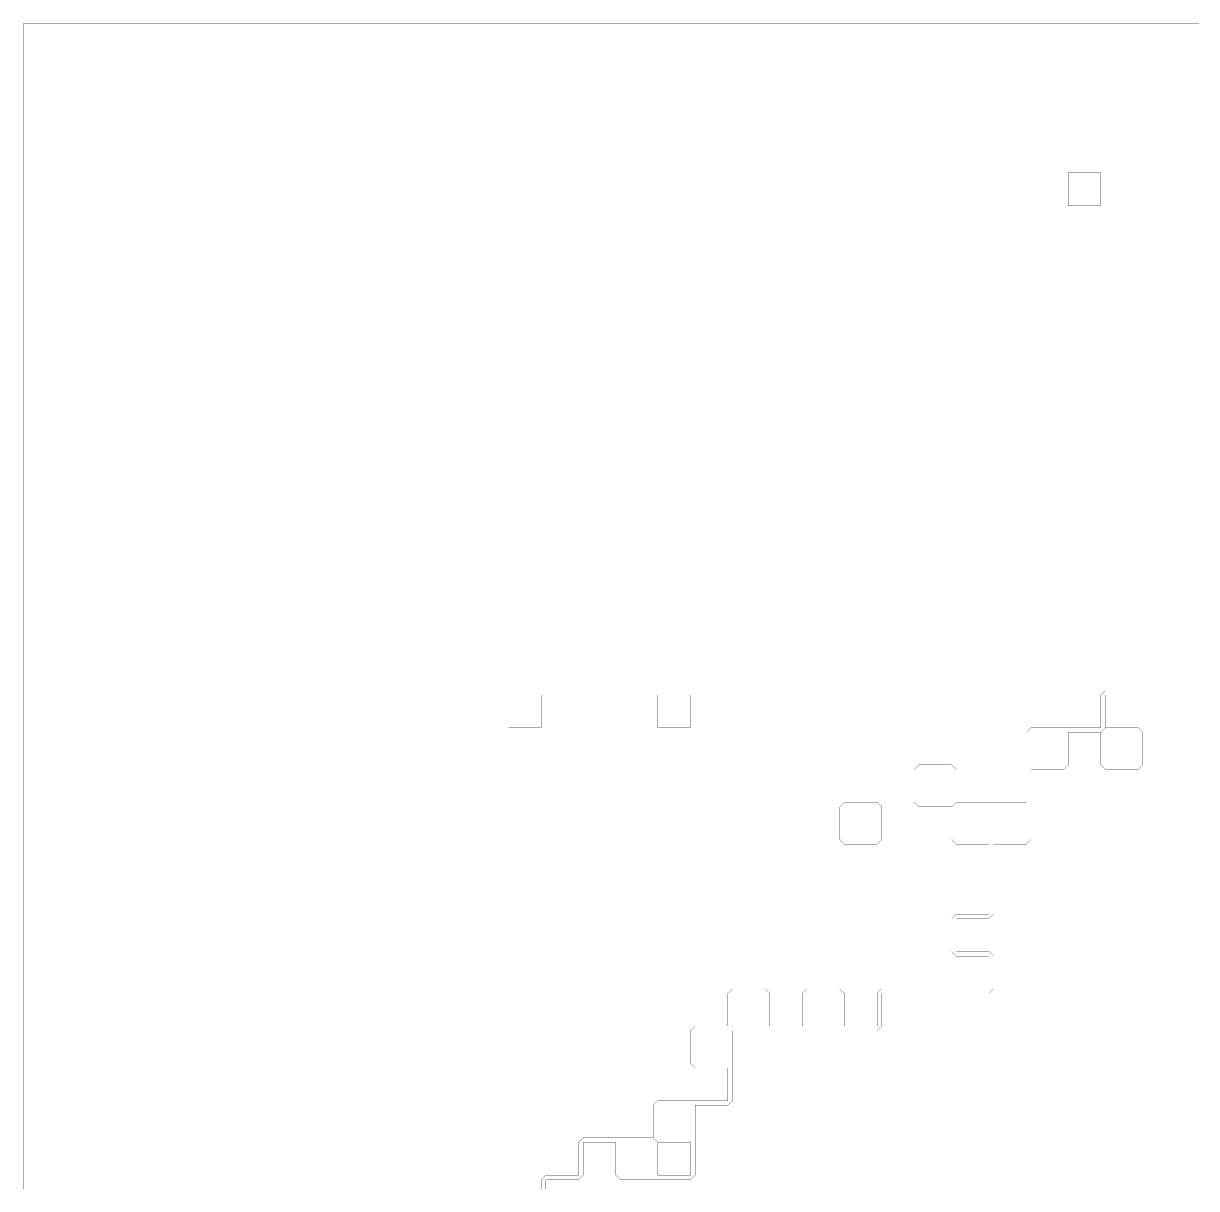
# Model space of a CAD drawing. Header units: metres. Extents: x 0 to 4990, y -4990 to 0.
# Drawn here: x 0 to 2456, y -2440 to 0 of the extents above; entities that cross this region are included whole.
import ezdxf

# ---------------------------------------------------------------- set-up
doc = ezdxf.new("R2010")
doc.units = ezdxf.units.M
for name, color, linetype in [('conductor', 1, 'Continuous'), ('dielectric', 8, 'Continuous'), ('substrate', 5, 'Continuous')]:
    doc.layers.add(name, color=color, linetype=linetype)

msp = doc.modelspace()

# ---------------------------------------------------------------- linework, layer by layer
at = {"layer": 'conductor', "const_width": 0.5}
msp.add_lwpolyline([(2460.9375, -1406.25), (2451.171875, -1406.25), (2441.40625, -1406.25), (2431.640625, -1406.25), (2421.875, -1406.25), (2412.109375, -1406.25), (2402.34375, -1406.25), (2392.578125, -1406.25), (2382.8125, -1406.25), (2373.046875, -1406.25), (2363.28125, -1406.25), (2353.515625, -1406.25), (2343.75, -1406.25), (2333.984375, -1406.25), (2324.21875, -1406.25), (2314.453125, -1406.25), (2304.6875, -1406.25), (2294.921875, -1406.25), (2285.15625, -1406.25), (2275.390625, -1406.25), (2265.625, -1406.25), (2265.625, -1416.015625), (2265.625, -1425.78125), (2265.625, -1435.546875), (2265.625, -1445.3125), (2265.625, -1455.078125), (2265.625, -1464.84375), (2265.625, -1474.609375), (2255.859375, -1484.375), (2246.09375, -1484.375), (2236.328125, -1484.375), (2226.5625, -1484.375), (2216.796875, -1484.375), (2207.03125, -1484.375), (2197.265625, -1484.375), (2187.5, -1484.375), (2187.5, -1494.140625), (2187.5, -1503.90625), (2187.5, -1513.671875), (2187.5, -1523.4375), (2187.5, -1533.203125), (2187.5, -1542.96875), (2187.5, -1552.734375), (2177.734375, -1562.5), (2167.96875, -1562.5), (2158.203125, -1562.5), (2148.4375, -1562.5), (2138.671875, -1562.5), (2128.90625, -1562.5), (2119.140625, -1562.5), (2109.375, -1562.5), (2109.375, -1572.265625), (2109.375, -1582.03125), (2109.375, -1591.796875), (2109.375, -1601.5625), (2109.375, -1611.328125), (2109.375, -1621.09375), (2109.375, -1630.859375), (2109.375, -1640.625), (2109.375, -1650.390625), (2109.375, -1660.15625), (2109.375, -1669.921875), (2109.375, -1679.6875), (2109.375, -1689.453125), (2109.375, -1699.21875), (2109.375, -1708.984375), (2099.609375, -1718.75), (2089.84375, -1718.75), (2080.078125, -1718.75), (2070.3125, -1718.75), (2060.546875, -1718.75), (2050.78125, -1718.75), (2041.015625, -1718.75), (2031.25, -1718.75), (2031.25, -1728.515625), (2031.25, -1738.28125), (2031.25, -1748.046875), (2031.25, -1757.8125), (2031.25, -1767.578125), (2031.25, -1777.34375), (2031.25, -1787.109375), (2031.25, -1796.875), (2031.25, -1806.640625), (2031.25, -1816.40625), (2031.25, -1826.171875), (2031.25, -1835.9375), (2031.25, -1845.703125), (2031.25, -1855.46875), (2031.25, -1865.234375), (2021.484375, -1875), (2011.71875, -1875), (2001.953125, -1875), (1992.1875, -1875), (1982.421875, -1875), (1972.65625, -1875), (1962.890625, -1875), (1953.125, -1875), (1953.125, -1884.765625), (1953.125, -1894.53125), (1953.125, -1904.296875), (1953.125, -1914.0625), (1953.125, -1923.828125), (1953.125, -1933.59375), (1953.125, -1943.359375), (1962.890625, -1943.359375), (1972.65625, -1943.359375), (1982.421875, -1943.359375), (1992.1875, -1943.359375), (2001.953125, -1943.359375), (2011.71875, -1943.359375), (2021.484375, -1943.359375), (2031.25, -1953.125), (2031.25, -1962.890625), (2031.25, -1972.65625), (2031.25, -1982.421875), (2031.25, -1992.1875), (2031.25, -2001.953125), (2031.25, -2011.71875), (2031.25, -2021.484375), (2021.484375, -2031.25), (2011.71875, -2031.25), (2001.953125, -2031.25), (1992.1875, -2031.25), (1982.421875, -2031.25), (1972.65625, -2031.25), (1962.890625, -2031.25), (1953.125, -2031.25), (1943.359375, -2031.25), (1933.59375, -2031.25), (1923.828125, -2031.25), (1914.0625, -2031.25), (1904.296875, -2031.25), (1894.53125, -2031.25), (1884.765625, -2031.25), (1875, -2031.25), (1865.234375, -2031.25), (1855.46875, -2031.25), (1845.703125, -2031.25), (1835.9375, -2031.25), (1826.171875, -2031.25), (1816.40625, -2031.25), (1806.640625, -2031.25), (1796.875, -2031.25), (1796.875, -2041.015625), (1796.875, -2050.78125), (1796.875, -2060.546875), (1796.875, -2070.3125), (1796.875, -2080.078125), (1796.875, -2089.84375), (1796.875, -2099.609375), (1787.109375, -2109.375), (1777.34375, -2109.375), (1767.578125, -2109.375), (1757.8125, -2109.375), (1748.046875, -2109.375), (1738.28125, -2109.375), (1728.515625, -2109.375), (1718.75, -2109.375), (1708.984375, -2109.375), (1699.21875, -2109.375), (1689.453125, -2109.375), (1679.6875, -2109.375), (1669.921875, -2109.375), (1660.15625, -2109.375), (1650.390625, -2109.375), (1640.625, -2109.375), (1630.859375, -2109.375), (1621.09375, -2109.375), (1611.328125, -2109.375), (1601.5625, -2109.375), (1591.796875, -2109.375), (1582.03125, -2109.375), (1572.265625, -2109.375), (1562.5, -2109.375), (1552.734375, -2109.375), (1542.96875, -2109.375), (1533.203125, -2109.375), (1523.4375, -2109.375), (1513.671875, -2109.375), (1503.90625, -2109.375), (1494.140625, -2109.375), (1484.375, -2109.375), (1484.375, -2119.140625), (1484.375, -2128.90625), (1484.375, -2138.671875), (1484.375, -2148.4375), (1484.375, -2158.203125), (1484.375, -2167.96875), (1484.375, -2177.734375), (1484.375, -2187.5), (1484.375, -2197.265625), (1484.375, -2207.03125), (1484.375, -2216.796875), (1484.375, -2226.5625), (1484.375, -2236.328125), (1484.375, -2246.09375), (1484.375, -2255.859375), (1474.609375, -2265.625), (1464.84375, -2265.625), (1455.078125, -2265.625), (1445.3125, -2265.625), (1435.546875, -2265.625), (1425.78125, -2265.625), (1416.015625, -2265.625), (1406.25, -2265.625), (1406.25, -2275.390625), (1406.25, -2285.15625), (1406.25, -2294.921875), (1406.25, -2304.6875), (1406.25, -2314.453125), (1406.25, -2324.21875), (1406.25, -2333.984375), (1406.25, -2343.75), (1406.25, -2353.515625), (1406.25, -2363.28125), (1406.25, -2373.046875), (1406.25, -2382.8125), (1406.25, -2392.578125), (1406.25, -2402.34375), (1406.25, -2412.109375), (1396.484375, -2421.875), (1386.71875, -2421.875), (1376.953125, -2421.875), (1367.1875, -2421.875), (1357.421875, -2421.875), (1347.65625, -2421.875), (1337.890625, -2421.875), (1328.125, -2421.875), (1318.359375, -2421.875), (1308.59375, -2421.875), (1298.828125, -2421.875), (1289.0625, -2421.875), (1279.296875, -2421.875), (1269.53125, -2421.875), (1259.765625, -2421.875), (1250, -2421.875), (1240.234375, -2412.109375), (1240.234375, -2402.34375), (1240.234375, -2392.578125), (1240.234375, -2382.8125), (1240.234375, -2373.046875), (1240.234375, -2363.28125), (1240.234375, -2353.515625), (1240.234375, -2343.75), (1230.46875, -2343.75), (1220.703125, -2343.75), (1210.9375, -2343.75), (1201.171875, -2343.75), (1191.40625, -2343.75), (1181.640625, -2343.75), (1171.875, -2343.75), (1171.875, -2353.515625), (1171.875, -2363.28125), (1171.875, -2373.046875), (1171.875, -2382.8125), (1171.875, -2392.578125), (1171.875, -2402.34375), (1171.875, -2412.109375), (1162.109375, -2421.875), (1152.34375, -2421.875), (1142.578125, -2421.875), (1132.8125, -2421.875), (1123.046875, -2421.875), (1113.28125, -2421.875), (1103.515625, -2421.875), (1093.75, -2421.875), (1093.75, -2431.640625), (1093.75, -2441.40625)], dxfattribs=at)
msp.add_lwpolyline([(2255.859375, -1484.375), (2265.625, -1474.609375), (2275.390625, -1474.609375), (2285.15625, -1474.609375), (2294.921875, -1474.609375), (2304.6875, -1474.609375), (2314.453125, -1474.609375), (2324.21875, -1474.609375), (2333.984375, -1474.609375), (2343.75, -1484.375), (2343.75, -1494.140625), (2343.75, -1503.90625), (2343.75, -1513.671875), (2343.75, -1523.4375), (2343.75, -1533.203125), (2343.75, -1542.96875), (2343.75, -1552.734375), (2333.984375, -1562.5), (2324.21875, -1562.5), (2314.453125, -1562.5), (2304.6875, -1562.5), (2294.921875, -1562.5), (2285.15625, -1562.5), (2275.390625, -1562.5), (2265.625, -1562.5), (2255.859375, -1552.734375), (2255.859375, -1542.96875), (2255.859375, -1533.203125), (2255.859375, -1523.4375), (2255.859375, -1513.671875), (2255.859375, -1503.90625), (2255.859375, -1494.140625)], close=True, dxfattribs=at)
at = {"layer": 'dielectric', "const_width": 0.5}
for points in [[(2187.5, -312.5), (2187.5, -322.265625), (2187.5, -332.03125), (2187.5, -341.796875), (2187.5, -351.5625), (2187.5, -361.328125), (2187.5, -371.09375), (2187.5, -380.859375), (2197.265625, -380.859375), (2207.03125, -380.859375), (2216.796875, -380.859375), (2226.5625, -380.859375), (2236.328125, -380.859375), (2246.09375, -380.859375), (2255.859375, -380.859375), (2255.859375, -371.09375), (2255.859375, -361.328125), (2255.859375, -351.5625), (2255.859375, -341.796875), (2255.859375, -332.03125), (2255.859375, -322.265625), (2255.859375, -312.5), (2246.09375, -312.5), (2236.328125, -312.5), (2226.5625, -312.5), (2216.796875, -312.5), (2207.03125, -312.5), (2197.265625, -312.5)], [(1015.625, -1406.25), (1015.625, -1416.015625), (1015.625, -1425.78125), (1015.625, -1435.546875), (1015.625, -1445.3125), (1015.625, -1455.078125), (1015.625, -1464.84375), (1015.625, -1474.609375), (1025.390625, -1474.609375), (1035.15625, -1474.609375), (1044.921875, -1474.609375), (1054.6875, -1474.609375), (1064.453125, -1474.609375), (1074.21875, -1474.609375), (1083.984375, -1474.609375), (1083.984375, -1464.84375), (1083.984375, -1455.078125), (1083.984375, -1445.3125), (1083.984375, -1435.546875), (1083.984375, -1425.78125), (1083.984375, -1416.015625), (1083.984375, -1406.25), (1074.21875, -1406.25), (1064.453125, -1406.25), (1054.6875, -1406.25), (1044.921875, -1406.25), (1035.15625, -1406.25), (1025.390625, -1406.25)], [(1328.125, -1406.25), (1328.125, -1416.015625), (1328.125, -1425.78125), (1328.125, -1435.546875), (1328.125, -1445.3125), (1328.125, -1455.078125), (1328.125, -1464.84375), (1328.125, -1474.609375), (1337.890625, -1474.609375), (1347.65625, -1474.609375), (1357.421875, -1474.609375), (1367.1875, -1474.609375), (1376.953125, -1474.609375), (1386.71875, -1474.609375), (1396.484375, -1474.609375), (1396.484375, -1464.84375), (1396.484375, -1455.078125), (1396.484375, -1445.3125), (1396.484375, -1435.546875), (1396.484375, -1425.78125), (1396.484375, -1416.015625), (1396.484375, -1406.25), (1386.71875, -1406.25), (1376.953125, -1406.25), (1367.1875, -1406.25), (1357.421875, -1406.25), (1347.65625, -1406.25), (1337.890625, -1406.25)]]:
    msp.add_lwpolyline(points, close=True, dxfattribs=at)
at = {"layer": 'substrate', "const_width": 0.5}
for points in [[(2460.9375, 0), (2451.171875, 0), (2441.40625, 0), (2431.640625, 0), (2421.875, 0), (2412.109375, 0), (2402.34375, 0), (2392.578125, 0), (2382.8125, 0), (2373.046875, 0), (2363.28125, 0), (2353.515625, 0), (2343.75, 0), (2333.984375, 0), (2324.21875, 0), (2314.453125, 0), (2304.6875, 0), (2294.921875, 0), (2285.15625, 0), (2275.390625, 0), (2265.625, 0), (2255.859375, 0), (2246.09375, 0), (2236.328125, 0), (2226.5625, 0), (2216.796875, 0), (2207.03125, 0), (2197.265625, 0), (2187.5, 0), (2177.734375, 0), (2167.96875, 0), (2158.203125, 0), (2148.4375, 0), (2138.671875, 0), (2128.90625, 0), (2119.140625, 0), (2109.375, 0), (2099.609375, 0), (2089.84375, 0), (2080.078125, 0), (2070.3125, 0), (2060.546875, 0), (2050.78125, 0), (2041.015625, 0), (2031.25, 0), (2021.484375, 0), (2011.71875, 0), (2001.953125, 0), (1992.1875, 0), (1982.421875, 0), (1972.65625, 0), (1962.890625, 0), (1953.125, 0), (1943.359375, 0), (1933.59375, 0), (1923.828125, 0), (1914.0625, 0), (1904.296875, 0), (1894.53125, 0), (1884.765625, 0), (1875, 0), (1865.234375, 0), (1855.46875, 0), (1845.703125, 0), (1835.9375, 0), (1826.171875, 0), (1816.40625, 0), (1806.640625, 0), (1796.875, 0), (1787.109375, 0), (1777.34375, 0), (1767.578125, 0), (1757.8125, 0), (1748.046875, 0), (1738.28125, 0), (1728.515625, 0), (1718.75, 0), (1708.984375, 0), (1699.21875, 0), (1689.453125, 0), (1679.6875, 0), (1669.921875, 0), (1660.15625, 0), (1650.390625, 0), (1640.625, 0), (1630.859375, 0), (1621.09375, 0), (1611.328125, 0), (1601.5625, 0), (1591.796875, 0), (1582.03125, 0), (1572.265625, 0), (1562.5, 0), (1552.734375, 0), (1542.96875, 0), (1533.203125, 0), (1523.4375, 0), (1513.671875, 0), (1503.90625, 0), (1494.140625, 0), (1484.375, 0), (1474.609375, 0), (1464.84375, 0), (1455.078125, 0), (1445.3125, 0), (1435.546875, 0), (1425.78125, 0), (1416.015625, 0), (1406.25, 0), (1396.484375, 0), (1386.71875, 0), (1376.953125, 0), (1367.1875, 0), (1357.421875, 0), (1347.65625, 0), (1337.890625, 0), (1328.125, 0), (1318.359375, 0), (1308.59375, 0), (1298.828125, 0), (1289.0625, 0), (1279.296875, 0), (1269.53125, 0), (1259.765625, 0), (1250, 0), (1240.234375, 0), (1230.46875, 0), (1220.703125, 0), (1210.9375, 0), (1201.171875, 0), (1191.40625, 0), (1181.640625, 0), (1171.875, 0), (1162.109375, 0), (1152.34375, 0), (1142.578125, 0), (1132.8125, 0), (1123.046875, 0), (1113.28125, 0), (1103.515625, 0), (1093.75, 0), (1083.984375, 0), (1074.21875, 0), (1064.453125, 0), (1054.6875, 0), (1044.921875, 0), (1035.15625, 0), (1025.390625, 0), (1015.625, 0), (1005.859375, 0), (996.09375, 0), (986.328125, 0), (976.5625, 0), (966.796875, 0), (957.03125, 0), (947.265625, 0), (937.5, 0), (927.734375, 0), (917.96875, 0), (908.203125, 0), (898.4375, 0), (888.671875, 0), (878.90625, 0), (869.140625, 0), (859.375, 0), (849.609375, 0), (839.84375, 0), (830.078125, 0), (820.3125, 0), (810.546875, 0), (800.78125, 0), (791.015625, 0), (781.25, 0), (771.484375, 0), (761.71875, 0), (751.953125, 0), (742.1875, 0), (732.421875, 0), (722.65625, 0), (712.890625, 0), (703.125, 0), (693.359375, 0), (683.59375, 0), (673.828125, 0), (664.0625, 0), (654.296875, 0), (644.53125, 0), (634.765625, 0), (625, 0), (615.234375, 0), (605.46875, 0), (595.703125, 0), (585.9375, 0), (576.171875, 0), (566.40625, 0), (556.640625, 0), (546.875, 0), (537.109375, 0), (527.34375, 0), (517.578125, 0), (507.8125, 0), (498.046875, 0), (488.28125, 0), (478.515625, 0), (468.75, 0), (458.984375, 0), (449.21875, 0), (439.453125, 0), (429.6875, 0), (419.921875, 0), (410.15625, 0), (400.390625, 0), (390.625, 0), (380.859375, 0), (371.09375, 0), (361.328125, 0), (351.5625, 0), (341.796875, 0), (332.03125, 0), (322.265625, 0), (312.5, 0), (302.734375, 0), (292.96875, 0), (283.203125, 0), (273.4375, 0), (263.671875, 0), (253.90625, 0), (244.140625, 0), (234.375, 0), (224.609375, 0), (214.84375, 0), (205.078125, 0), (195.3125, 0), (185.546875, 0), (175.78125, 0), (166.015625, 0), (156.25, 0), (146.484375, 0), (136.71875, 0), (126.953125, 0), (117.1875, 0), (107.421875, 0), (97.65625, 0), (87.890625, 0), (78.125, 0), (68.359375, 0), (58.59375, 0), (48.828125, 0), (39.0625, 0), (29.296875, 0), (19.53125, 0), (9.765625, 0), (0, 0), (0, -9.765625), (0, -19.53125), (0, -29.296875), (0, -39.0625), (0, -48.828125), (0, -58.59375), (0, -68.359375), (0, -78.125), (0, -87.890625), (0, -97.65625), (0, -107.421875), (0, -117.1875), (0, -126.953125), (0, -136.71875), (0, -146.484375), (0, -156.25), (0, -166.015625), (0, -175.78125), (0, -185.546875), (0, -195.3125), (0, -205.078125), (0, -214.84375), (0, -224.609375), (0, -234.375), (0, -244.140625), (0, -253.90625), (0, -263.671875), (0, -273.4375), (0, -283.203125), (0, -292.96875), (0, -302.734375), (0, -312.5), (0, -322.265625), (0, -332.03125), (0, -341.796875), (0, -351.5625), (0, -361.328125), (0, -371.09375), (0, -380.859375), (0, -390.625), (0, -400.390625), (0, -410.15625), (0, -419.921875), (0, -429.6875), (0, -439.453125), (0, -449.21875), (0, -458.984375), (0, -468.75), (0, -478.515625), (0, -488.28125), (0, -498.046875), (0, -507.8125), (0, -517.578125), (0, -527.34375), (0, -537.109375), (0, -546.875), (0, -556.640625), (0, -566.40625), (0, -576.171875), (0, -585.9375), (0, -595.703125), (0, -605.46875), (0, -615.234375), (0, -625), (0, -634.765625), (0, -644.53125), (0, -654.296875), (0, -664.0625), (0, -673.828125), (0, -683.59375), (0, -693.359375), (0, -703.125), (0, -712.890625), (0, -722.65625), (0, -732.421875), (0, -742.1875), (0, -751.953125), (0, -761.71875), (0, -771.484375), (0, -781.25), (0, -791.015625), (0, -800.78125), (0, -810.546875), (0, -820.3125), (0, -830.078125), (0, -839.84375), (0, -849.609375), (0, -859.375), (0, -869.140625), (0, -878.90625), (0, -888.671875), (0, -898.4375), (0, -908.203125), (0, -917.96875), (0, -927.734375), (0, -937.5), (0, -947.265625), (0, -957.03125), (0, -966.796875), (0, -976.5625), (0, -986.328125), (0, -996.09375), (0, -1005.859375), (0, -1015.625), (0, -1025.390625), (0, -1035.15625), (0, -1044.921875), (0, -1054.6875), (0, -1064.453125), (0, -1074.21875), (0, -1083.984375), (0, -1093.75), (0, -1103.515625), (0, -1113.28125), (0, -1123.046875), (0, -1132.8125), (0, -1142.578125), (0, -1152.34375), (0, -1162.109375), (0, -1171.875), (0, -1181.640625), (0, -1191.40625), (0, -1201.171875), (0, -1210.9375), (0, -1220.703125), (0, -1230.46875), (0, -1240.234375), (0, -1250), (0, -1259.765625), (0, -1269.53125), (0, -1279.296875), (0, -1289.0625), (0, -1298.828125), (0, -1308.59375), (0, -1318.359375), (0, -1328.125), (0, -1337.890625), (0, -1347.65625), (0, -1357.421875), (0, -1367.1875), (0, -1376.953125), (0, -1386.71875), (0, -1396.484375), (0, -1406.25), (0, -1416.015625), (0, -1425.78125), (0, -1435.546875), (0, -1445.3125), (0, -1455.078125), (0, -1464.84375), (0, -1474.609375), (0, -1484.375), (0, -1494.140625), (0, -1503.90625), (0, -1513.671875), (0, -1523.4375), (0, -1533.203125), (0, -1542.96875), (0, -1552.734375), (0, -1562.5), (0, -1572.265625), (0, -1582.03125), (0, -1591.796875), (0, -1601.5625), (0, -1611.328125), (0, -1621.09375), (0, -1630.859375), (0, -1640.625), (0, -1650.390625), (0, -1660.15625), (0, -1669.921875), (0, -1679.6875), (0, -1689.453125), (0, -1699.21875), (0, -1708.984375), (0, -1718.75), (0, -1728.515625), (0, -1738.28125), (0, -1748.046875), (0, -1757.8125), (0, -1767.578125), (0, -1777.34375), (0, -1787.109375), (0, -1796.875), (0, -1806.640625), (0, -1816.40625), (0, -1826.171875), (0, -1835.9375), (0, -1845.703125), (0, -1855.46875), (0, -1865.234375), (0, -1875), (0, -1884.765625), (0, -1894.53125), (0, -1904.296875), (0, -1914.0625), (0, -1923.828125), (0, -1933.59375), (0, -1943.359375), (0, -1953.125), (0, -1962.890625), (0, -1972.65625), (0, -1982.421875), (0, -1992.1875), (0, -2001.953125), (0, -2011.71875), (0, -2021.484375), (0, -2031.25), (0, -2041.015625), (0, -2050.78125), (0, -2060.546875), (0, -2070.3125), (0, -2080.078125), (0, -2089.84375), (0, -2099.609375), (0, -2109.375), (0, -2119.140625), (0, -2128.90625), (0, -2138.671875), (0, -2148.4375), (0, -2158.203125), (0, -2167.96875), (0, -2177.734375), (0, -2187.5), (0, -2197.265625), (0, -2207.03125), (0, -2216.796875), (0, -2226.5625), (0, -2236.328125), (0, -2246.09375), (0, -2255.859375), (0, -2265.625), (0, -2275.390625), (0, -2285.15625), (0, -2294.921875), (0, -2304.6875), (0, -2314.453125), (0, -2324.21875), (0, -2333.984375), (0, -2343.75), (0, -2353.515625), (0, -2363.28125), (0, -2373.046875), (0, -2382.8125), (0, -2392.578125), (0, -2402.34375), (0, -2412.109375), (0, -2421.875), (0, -2431.640625), (0, -2441.40625)], [(1083.984375, -2441.40625), (1083.984375, -2431.640625), (1083.984375, -2421.875), (1093.75, -2412.109375), (1103.515625, -2412.109375), (1113.28125, -2412.109375), (1123.046875, -2412.109375), (1132.8125, -2412.109375), (1142.578125, -2412.109375), (1152.34375, -2412.109375), (1162.109375, -2412.109375), (1162.109375, -2402.34375), (1162.109375, -2392.578125), (1162.109375, -2382.8125), (1162.109375, -2373.046875), (1162.109375, -2363.28125), (1162.109375, -2353.515625), (1162.109375, -2343.75), (1171.875, -2333.984375), (1181.640625, -2333.984375), (1191.40625, -2333.984375), (1201.171875, -2333.984375), (1210.9375, -2333.984375), (1220.703125, -2333.984375), (1230.46875, -2333.984375), (1240.234375, -2333.984375), (1250, -2333.984375), (1259.765625, -2333.984375), (1269.53125, -2333.984375), (1279.296875, -2333.984375), (1289.0625, -2333.984375), (1298.828125, -2333.984375), (1308.59375, -2333.984375), (1318.359375, -2333.984375), (1328.125, -2343.75), (1328.125, -2353.515625), (1328.125, -2363.28125), (1328.125, -2373.046875), (1328.125, -2382.8125), (1328.125, -2392.578125), (1328.125, -2402.34375), (1328.125, -2412.109375), (1337.890625, -2412.109375), (1347.65625, -2412.109375), (1357.421875, -2412.109375), (1367.1875, -2412.109375), (1376.953125, -2412.109375), (1386.71875, -2412.109375), (1396.484375, -2412.109375), (1396.484375, -2402.34375), (1396.484375, -2392.578125), (1396.484375, -2382.8125), (1396.484375, -2373.046875), (1396.484375, -2363.28125), (1396.484375, -2353.515625), (1396.484375, -2343.75), (1386.71875, -2343.75), (1376.953125, -2343.75), (1367.1875, -2343.75), (1357.421875, -2343.75), (1347.65625, -2343.75), (1337.890625, -2343.75), (1328.125, -2343.75), (1318.359375, -2333.984375), (1318.359375, -2324.21875), (1318.359375, -2314.453125), (1318.359375, -2304.6875), (1318.359375, -2294.921875), (1318.359375, -2285.15625), (1318.359375, -2275.390625), (1318.359375, -2265.625), (1328.125, -2255.859375), (1337.890625, -2255.859375), (1347.65625, -2255.859375), (1357.421875, -2255.859375), (1367.1875, -2255.859375), (1376.953125, -2255.859375), (1386.71875, -2255.859375), (1396.484375, -2255.859375), (1406.25, -2255.859375), (1416.015625, -2255.859375), (1425.78125, -2255.859375), (1435.546875, -2255.859375), (1445.3125, -2255.859375), (1455.078125, -2255.859375), (1464.84375, -2255.859375), (1474.609375, -2255.859375), (1474.609375, -2246.09375), (1474.609375, -2236.328125), (1474.609375, -2226.5625), (1474.609375, -2216.796875), (1474.609375, -2207.03125), (1474.609375, -2197.265625), (1474.609375, -2187.5), (1464.84375, -2187.5), (1455.078125, -2187.5), (1445.3125, -2187.5), (1435.546875, -2187.5), (1425.78125, -2187.5), (1416.015625, -2187.5), (1406.25, -2187.5), (1396.484375, -2177.734375), (1396.484375, -2167.96875), (1396.484375, -2158.203125), (1396.484375, -2148.4375), (1396.484375, -2138.671875), (1396.484375, -2128.90625), (1396.484375, -2119.140625), (1396.484375, -2109.375), (1406.25, -2099.609375), (1416.015625, -2099.609375), (1425.78125, -2099.609375), (1435.546875, -2099.609375), (1445.3125, -2099.609375), (1455.078125, -2099.609375), (1464.84375, -2099.609375), (1474.609375, -2099.609375), (1474.609375, -2089.84375), (1474.609375, -2080.078125), (1474.609375, -2070.3125), (1474.609375, -2060.546875), (1474.609375, -2050.78125), (1474.609375, -2041.015625), (1474.609375, -2031.25), (1484.375, -2021.484375), (1494.140625, -2021.484375), (1503.90625, -2021.484375), (1513.671875, -2021.484375), (1523.4375, -2021.484375), (1533.203125, -2021.484375), (1542.96875, -2021.484375), (1552.734375, -2021.484375), (1562.5, -2031.25), (1562.5, -2041.015625), (1562.5, -2050.78125), (1562.5, -2060.546875), (1562.5, -2070.3125), (1562.5, -2080.078125), (1562.5, -2089.84375), (1562.5, -2099.609375), (1572.265625, -2099.609375), (1582.03125, -2099.609375), (1591.796875, -2099.609375), (1601.5625, -2099.609375), (1611.328125, -2099.609375), (1621.09375, -2099.609375), (1630.859375, -2099.609375), (1630.859375, -2089.84375), (1630.859375, -2080.078125), (1630.859375, -2070.3125), (1630.859375, -2060.546875), (1630.859375, -2050.78125), (1630.859375, -2041.015625), (1630.859375, -2031.25), (1640.625, -2021.484375), (1650.390625, -2021.484375), (1660.15625, -2021.484375), (1669.921875, -2021.484375), (1679.6875, -2021.484375), (1689.453125, -2021.484375), (1699.21875, -2021.484375), (1708.984375, -2021.484375), (1718.75, -2031.25), (1718.75, -2041.015625), (1718.75, -2050.78125), (1718.75, -2060.546875), (1718.75, -2070.3125), (1718.75, -2080.078125), (1718.75, -2089.84375), (1718.75, -2099.609375), (1728.515625, -2099.609375), (1738.28125, -2099.609375), (1748.046875, -2099.609375), (1757.8125, -2099.609375), (1767.578125, -2099.609375), (1777.34375, -2099.609375), (1787.109375, -2099.609375), (1787.109375, -2089.84375), (1787.109375, -2080.078125), (1787.109375, -2070.3125), (1787.109375, -2060.546875), (1787.109375, -2050.78125), (1787.109375, -2041.015625), (1787.109375, -2031.25), (1796.875, -2021.484375), (1806.640625, -2021.484375), (1816.40625, -2021.484375), (1826.171875, -2021.484375), (1835.9375, -2021.484375), (1845.703125, -2021.484375), (1855.46875, -2021.484375), (1865.234375, -2021.484375), (1875, -2021.484375), (1884.765625, -2021.484375), (1894.53125, -2021.484375), (1904.296875, -2021.484375), (1914.0625, -2021.484375), (1923.828125, -2021.484375), (1933.59375, -2021.484375), (1943.359375, -2021.484375), (1953.125, -2021.484375), (1962.890625, -2021.484375), (1972.65625, -2021.484375), (1982.421875, -2021.484375), (1992.1875, -2021.484375), (2001.953125, -2021.484375), (2011.71875, -2021.484375), (2021.484375, -2021.484375), (2021.484375, -2011.71875), (2021.484375, -2001.953125), (2021.484375, -1992.1875), (2021.484375, -1982.421875), (2021.484375, -1972.65625), (2021.484375, -1962.890625), (2021.484375, -1953.125), (2011.71875, -1953.125), (2001.953125, -1953.125), (1992.1875, -1953.125), (1982.421875, -1953.125), (1972.65625, -1953.125), (1962.890625, -1953.125), (1953.125, -1953.125), (1943.359375, -1943.359375), (1943.359375, -1933.59375), (1943.359375, -1923.828125), (1943.359375, -1914.0625), (1943.359375, -1904.296875), (1943.359375, -1894.53125), (1943.359375, -1884.765625), (1943.359375, -1875), (1953.125, -1865.234375), (1962.890625, -1865.234375), (1972.65625, -1865.234375), (1982.421875, -1865.234375), (1992.1875, -1865.234375), (2001.953125, -1865.234375), (2011.71875, -1865.234375), (2021.484375, -1865.234375), (2021.484375, -1855.46875), (2021.484375, -1845.703125), (2021.484375, -1835.9375), (2021.484375, -1826.171875), (2021.484375, -1816.40625), (2021.484375, -1806.640625), (2021.484375, -1796.875), (2021.484375, -1787.109375), (2021.484375, -1777.34375), (2021.484375, -1767.578125), (2021.484375, -1757.8125), (2021.484375, -1748.046875), (2021.484375, -1738.28125), (2021.484375, -1728.515625), (2021.484375, -1718.75), (2011.71875, -1718.75), (2001.953125, -1718.75), (1992.1875, -1718.75), (1982.421875, -1718.75), (1972.65625, -1718.75), (1962.890625, -1718.75), (1953.125, -1718.75), (1943.359375, -1708.984375), (1943.359375, -1699.21875), (1943.359375, -1689.453125), (1943.359375, -1679.6875), (1943.359375, -1669.921875), (1943.359375, -1660.15625), (1943.359375, -1650.390625), (1943.359375, -1640.625), (1953.125, -1630.859375), (1962.890625, -1630.859375), (1972.65625, -1630.859375), (1982.421875, -1630.859375), (1992.1875, -1630.859375), (2001.953125, -1630.859375), (2011.71875, -1630.859375), (2021.484375, -1630.859375), (2031.25, -1630.859375), (2041.015625, -1630.859375), (2050.78125, -1630.859375), (2060.546875, -1630.859375), (2070.3125, -1630.859375), (2080.078125, -1630.859375), (2089.84375, -1630.859375), (2099.609375, -1630.859375), (2099.609375, -1621.09375), (2099.609375, -1611.328125), (2099.609375, -1601.5625), (2099.609375, -1591.796875), (2099.609375, -1582.03125), (2099.609375, -1572.265625), (2099.609375, -1562.5), (2099.609375, -1552.734375), (2099.609375, -1542.96875), (2099.609375, -1533.203125), (2099.609375, -1523.4375), (2099.609375, -1513.671875), (2099.609375, -1503.90625), (2099.609375, -1494.140625), (2099.609375, -1484.375), (2109.375, -1474.609375), (2119.140625, -1474.609375), (2128.90625, -1474.609375), (2138.671875, -1474.609375), (2148.4375, -1474.609375), (2158.203125, -1474.609375), (2167.96875, -1474.609375), (2177.734375, -1474.609375), (2187.5, -1474.609375), (2197.265625, -1474.609375), (2207.03125, -1474.609375), (2216.796875, -1474.609375), (2226.5625, -1474.609375), (2236.328125, -1474.609375), (2246.09375, -1474.609375), (2255.859375, -1474.609375), (2255.859375, -1464.84375), (2255.859375, -1455.078125), (2255.859375, -1445.3125), (2255.859375, -1435.546875), (2255.859375, -1425.78125), (2255.859375, -1416.015625), (2255.859375, -1406.25), (2265.625, -1396.484375), (2275.390625, -1396.484375), (2285.15625, -1396.484375), (2294.921875, -1396.484375), (2304.6875, -1396.484375), (2314.453125, -1396.484375), (2324.21875, -1396.484375), (2333.984375, -1396.484375), (2343.75, -1396.484375), (2353.515625, -1396.484375), (2363.28125, -1396.484375), (2373.046875, -1396.484375), (2382.8125, -1396.484375), (2392.578125, -1396.484375), (2402.34375, -1396.484375), (2412.109375, -1396.484375), (2421.875, -1396.484375), (2431.640625, -1396.484375), (2441.40625, -1396.484375), (2451.171875, -1396.484375), (2460.9375, -1396.484375)]]:
    msp.add_lwpolyline(points, dxfattribs=at)
for points in [[(1865.234375, -1562.5), (1875, -1552.734375), (1884.765625, -1552.734375), (1894.53125, -1552.734375), (1904.296875, -1552.734375), (1914.0625, -1552.734375), (1923.828125, -1552.734375), (1933.59375, -1552.734375), (1943.359375, -1552.734375), (1953.125, -1562.5), (1953.125, -1572.265625), (1953.125, -1582.03125), (1953.125, -1591.796875), (1953.125, -1601.5625), (1953.125, -1611.328125), (1953.125, -1621.09375), (1953.125, -1630.859375), (1943.359375, -1640.625), (1933.59375, -1640.625), (1923.828125, -1640.625), (1914.0625, -1640.625), (1904.296875, -1640.625), (1894.53125, -1640.625), (1884.765625, -1640.625), (1875, -1640.625), (1865.234375, -1630.859375), (1865.234375, -1621.09375), (1865.234375, -1611.328125), (1865.234375, -1601.5625), (1865.234375, -1591.796875), (1865.234375, -1582.03125), (1865.234375, -1572.265625)], [(1708.984375, -1640.625), (1718.75, -1630.859375), (1728.515625, -1630.859375), (1738.28125, -1630.859375), (1748.046875, -1630.859375), (1757.8125, -1630.859375), (1767.578125, -1630.859375), (1777.34375, -1630.859375), (1787.109375, -1630.859375), (1796.875, -1640.625), (1796.875, -1650.390625), (1796.875, -1660.15625), (1796.875, -1669.921875), (1796.875, -1679.6875), (1796.875, -1689.453125), (1796.875, -1699.21875), (1796.875, -1708.984375), (1787.109375, -1718.75), (1777.34375, -1718.75), (1767.578125, -1718.75), (1757.8125, -1718.75), (1748.046875, -1718.75), (1738.28125, -1718.75), (1728.515625, -1718.75), (1718.75, -1718.75), (1708.984375, -1708.984375), (1708.984375, -1699.21875), (1708.984375, -1689.453125), (1708.984375, -1679.6875), (1708.984375, -1669.921875), (1708.984375, -1660.15625), (1708.984375, -1650.390625)]]:
    msp.add_lwpolyline(points, close=True, dxfattribs=at)

doc.saveas('drawing.dxf')
